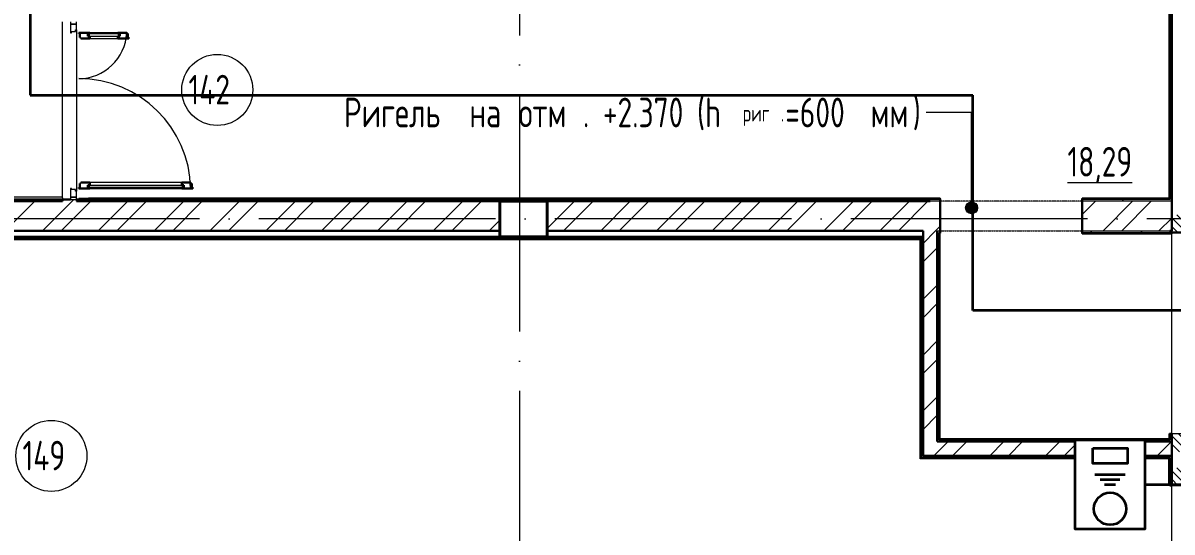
# Model space of a CAD drawing. Header units: millimetres. Extents: x -586848 to 520591, y -385801 to 675781.
# Drawn here: x -31355 to -21650, y -113175 to -108878 of the extents above; entities that cross this region are included whole.
import ezdxf

# ---------------------------------------------------------------- set-up
doc = ezdxf.new("R2010")
doc.units = ezdxf.units.MM
doc.set_wipeout_variables(frame=1)
for name, pattern in [('ADSK_Линия сетки', [25, 20, -2.5, 0, -2.5]), ('ADSK_Штриховая_ш2 п1_5', [4.5, 3, -1.5]), ('Сверху', [3.96875, 2.38125, -1.5875])]:
    doc.linetypes.add(name, pattern=pattern)
for name, color, linetype, lineweight in [('E-Безопасность-G', 153, 'Continuous', 35), ('Аннотация', 7, 'Continuous', 18), ('Двери', 252, 'Continuous', 9), ('Марки помещений', 252, 'Continuous', 20), ('Несущие колонны', 252, 'Continuous', 18), ('Ограждение', 252, 'Continuous', 9), ('Оси', 252, 'Continuous', 9), ('Стены внутренние', 7, 'Continuous', 18), ('Стены наружные', 7, 'Continuous', 18), ('Стены штриховка', 7, 'Continuous', 9)]:
    doc.layers.add(name, color=color, linetype=linetype, lineweight=lineweight)
doc.layers.add('Двери открывание', color=7, linetype='Continuous', lineweight=9, true_color=0xc0c0c0)
doc.layers.add('Узлы', color=7, linetype='Continuous')
doc.styles.add('GOST Common_3', font='', dxfattribs={"height": 3.5})
doc.styles.add('GOST Common_5', font='', dxfattribs={"width": 0.9, "height": 2.5})
doc.styles.get('GOST Common_3').set_extended_font_data('GOST 2.304 type A')
doc.styles.get('GOST Common_5').set_extended_font_data('GOST 2.304 type A')
pattern_1 = [(0, (-32119.8, 96), (0, 600), []), (90, (-32119.8, 96), (-600, 4e-14), [])]

# ---------------------------------------------------------------- blocks, each defined once
blk = doc.blocks.new('СЭС Панель')
at = {"color": 1}
blk.add_wipeout([(-588, 756), (0, 756), (0, 0), (-588, 0)], dxfattribs=at)
at = {"layer": 'E-Безопасность-G', "color": 1}
for p, q in [((-423.7, 462.4), (-165.7, 462.4)), ((-376.5, 420.4), (-210.7, 420.4)), ((-340.5, 378.4), (-247.5, 378.4))]:
    blk.add_line(p, q, dxfattribs=at)
for points in [[(-588, 756), (0, 756), (0, 0), (-588, 0)], [(-440.6, 685.4), (-147.4, 685.4), (-147.4, 555.6), (-440.6, 555.6)]]:
    blk.add_lwpolyline(points, close=True, dxfattribs=at)
blk.add_circle((-294, 173.3), 136.6, dxfattribs=at)
blk = doc.blocks.new('1 этаж')
at = {"layer": 'Аннотация', "lineweight": 9, "true_color": 0x636466}
h = blk.add_hatch(color=251, dxfattribs=at)
edge = h.paths.add_edge_path()
edge.add_arc((-36786.2, 21250.5), 50, 0, 360)
at = {"layer": 'Двери', "lineweight": 18, "true_color": 0x636466}
h = blk.add_hatch(dxfattribs=at)
h.set_pattern_fill('FP_2', color=251, angle=-90, style=0, pattern_type=2)
h.set_pattern_definition([(315, (-34900.8, 20316.27), (35.3553, 35.3553), [])])
h.paths.add_polyline_path([(-34836.3, 19191.3), (-34705.8, 19191.3), (-34705.8, 19341.3), (-35095.8, 19341.3), (-35095.8, 19191.3)])
h.paths.add_polyline_path([(-35095.8, 21041.3), (-34705.8, 21041.3), (-34705.8, 21191.3), (-35095.8, 21191.3)])
h = blk.add_hatch(dxfattribs=at)
h.set_pattern_fill('FP_2', color=251, angle=-90, style=0, pattern_type=2)
h.set_pattern_definition([(315, (-34900.8, 18181.27), (35.3553, 35.3553), [])])
h.paths.add_polyline_path([(-34705.8, 17056.3), (-34705.8, 17206.3), (-35095.8, 17206.3), (-35095.8, 17056.3)])
h.paths.add_polyline_path([(-35095.8, 18906.3), (-34705.8, 18906.3), (-34705.8, 19056.3), (-35095.8, 19056.3)])
at = {"layer": 'Ограждение', "true_color": 0x636466}
h = blk.add_hatch(dxfattribs=at)
h.set_pattern_fill('FP_25', color=251, style=0, pattern_type=2)
h.set_pattern_definition(pattern_1)
h.paths.add_polyline_path([(-35115.8, 21326.3), (-35115.8, 22886.3), (-35120.8, 22881.3), (-35120.8, 21331.3), (-35117.2, 21327.7)])
h = blk.add_hatch(dxfattribs=at)
h.set_pattern_fill('FP_26', color=251, style=0, pattern_type=2)
h.set_pattern_definition(pattern_1)
h.paths.add_polyline_path([(-39500.4, 21326.3), (-37050.8, 21326.3), (-37050.8, 21331.3), (-44245.8, 21331.3), (-44245.8, 21326.3), (-42370.6, 21326.3)])
h = blk.add_hatch(dxfattribs=at)
h.set_pattern_fill('FP_26', color=251, style=0, pattern_type=2)
h.set_pattern_definition(pattern_1)
h.paths.add_polyline_path([(-35850.8, 21326.3), (-35115.8, 21326.3), (-35120.8, 21331.3), (-35850.8, 21331.3), (-35850.8, 21327.7)])
h = blk.add_hatch(dxfattribs=at)
h.set_pattern_fill('FP_25', color=251, style=0, pattern_type=2)
h.set_pattern_definition(pattern_1)
h.paths.add_polyline_path([(-37055.8, 19296.3), (-37050.8, 19301.3), (-37050.8, 21036.3), (-37055.8, 21036.3), (-37055.8, 20079.8)])
h = blk.add_hatch(dxfattribs=at)
h.set_pattern_fill('FP_25', color=251, style=0, pattern_type=2)
h.set_pattern_definition(pattern_1)
h.paths.add_polyline_path([(-35115.8, 21031.3), (-35095.8, 21031.3), (-35096.8, 21041.3), (-35115.8, 21041.3), (-35115.8, 21036.3), (-35850.8, 21036.3), (-35850.8, 21031.3), (-35195.1, 21031.3)])
h = blk.add_hatch(dxfattribs=at)
h.set_pattern_fill('FP_25', color=251, style=0, pattern_type=2)
h.set_pattern_definition(pattern_1)
h.paths.add_polyline_path([(-35115.8, 19296.3), (-35115.8, 19341.3), (-35120.8, 19341.3), (-35120.8, 19301.3)])
h = blk.add_hatch(dxfattribs=at)
h.set_pattern_fill('FP_25', color=251, style=0, pattern_type=2)
h.set_pattern_definition(pattern_1)
h.paths.add_polyline_path([(-36630.2, 19296.3), (-35115.8, 19296.3), (-35120.8, 19301.3), (-37050.8, 19301.3), (-37055.8, 19296.3)])
at = {"layer": 'Аннотация', "color": 251, "lineweight": 9, "true_color": 0x636466}
for p, q in [((-37164.7, 22055.4), (-37170.8, 22055.4)), ((-36786.2, 22055.4), (-37164.7, 22055.4)), ((-36786.2, 21250.5), (-36786.2, 22055.4))]:
    blk.add_line(p, q, dxfattribs=at)
blk.add_circle((-36786.2, 21250.5), 50, dxfattribs=at)
at = {"layer": 'Двери', "color": 251, "true_color": 0x636466}
for p, q in [((-44395.8, 22821.3), (-44395.8, 22801.3)), ((-44345.8, 22801.3), (-44345.8, 22821.3)), ((-44395.8, 22801.3), (-44345.8, 22801.3)), ((-44345.8, 22801.3), (-44395.8, 22801.3)), ((-44395.8, 22801.3), (-44395.8, 22729.3)), ((-44395.8, 22729.3), (-44387.8, 22729.3)), ((-44387.8, 22729.3), (-44387.8, 22738.3)), ((-44387.8, 22738.3), (-44353.8, 22738.3)), ((-44353.8, 22738.3), (-44353.8, 22752.3)), ((-44353.8, 22752.3), (-44345.8, 22752.3)), ((-44345.8, 22752.3), (-44345.8, 22801.3)), ((-44251.8, 22720.3), (-44251.8, 22699.3)), ((-43979.8, 22720.3), (-44251.8, 22720.3)), ((-43997.8, 22729.3), (-44233.8, 22729.3)), ((-43979.8, 22699.3), (-43979.8, 22720.3)), ((-44251.8, 22699.3), (-43979.8, 22699.3)), ((-44233.8, 22679.3), (-43997.8, 22679.3)), ((-43457.8, 21463.3), (-44233.8, 21463.3)), ((-44387.8, 21413.3), (-44395.8, 21413.3)), ((-44395.8, 21413.3), (-44395.8, 21341.3)), ((-44387.8, 21404.3), (-44387.8, 21413.3)), ((-44353.8, 21404.3), (-44387.8, 21404.3)), ((-44353.8, 21390.3), (-44353.8, 21404.3)), ((-44345.8, 21390.3), (-44353.8, 21390.3)), ((-44345.8, 21341.3), (-44345.8, 21390.3)), ((-44251.8, 21443.3), (-43439.8, 21443.3)), ((-44251.8, 21422.3), (-44251.8, 21443.3)), ((-43439.8, 21422.3), (-44251.8, 21422.3)), ((-44233.8, 21413.3), (-43457.8, 21413.3)), ((-43439.8, 21443.3), (-43439.8, 21422.3)), ((-44345.8, 21341.3), (-44395.8, 21341.3)), ((-44395.8, 21341.3), (-44395.8, 21321.3)), ((-44395.8, 21341.3), (-44345.8, 21341.3)), ((-44395.8, 21321.3), (-44345.8, 21321.3)), ((-44345.8, 21321.3), (-44345.8, 21341.3))]:
    blk.add_line(p, q, dxfattribs=at)
at = {"layer": 'Двери', "color": 251, "lineweight": 30, "true_color": 0x636466}
for p, q in [((-44233.8, 22729.3), (-44327.8, 22729.3)), ((-44327.8, 22729.3), (-44327.8, 22721.3)), ((-44327.8, 22721.3), (-44318.8, 22721.3)), ((-44318.8, 22721.3), (-44318.8, 22687.3)), ((-44251.8, 22720.3), (-44233.8, 22720.3)), ((-44251.8, 22699.3), (-44251.8, 22720.3)), ((-44233.8, 22720.3), (-44233.8, 22729.3)), ((-43921.8, 22729.3), (-43997.8, 22729.3)), ((-43997.8, 22720.3), (-43997.8, 22729.3)), ((-43979.8, 22720.3), (-43997.8, 22720.3)), ((-43979.8, 22699.3), (-43979.8, 22720.3)), ((-43921.8, 22721.3), (-43921.8, 22729.3)), ((-43912.8, 22721.3), (-43921.8, 22721.3)), ((-43912.8, 22687.3), (-43912.8, 22721.3)), ((-44318.8, 22687.3), (-44309.8, 22687.3)), ((-44309.8, 22687.3), (-44309.8, 22679.3)), ((-44309.8, 22679.3), (-44233.8, 22679.3)), ((-44233.8, 22699.3), (-44251.8, 22699.3)), ((-44233.8, 22679.3), (-44233.8, 22699.3)), ((-43997.8, 22699.3), (-43979.8, 22699.3)), ((-43997.8, 22679.3), (-43997.8, 22699.3)), ((-43997.8, 22679.3), (-43903.8, 22679.3)), ((-43903.8, 22687.3), (-43912.8, 22687.3)), ((-43903.8, 22679.3), (-43903.8, 22687.3)), ((-44318.8, 21455.3), (-44318.8, 21421.3)), ((-44309.8, 21455.3), (-44318.8, 21455.3)), ((-44233.8, 21463.3), (-44309.8, 21463.3)), ((-44309.8, 21463.3), (-44309.8, 21455.3)), ((-44233.8, 21463.3), (-44233.8, 21443.3)), ((-43381.8, 21463.3), (-43457.8, 21463.3)), ((-43457.8, 21463.3), (-43457.8, 21443.3)), ((-43381.8, 21455.3), (-43381.8, 21463.3)), ((-43372.8, 21455.3), (-43381.8, 21455.3)), ((-43372.8, 21421.3), (-43372.8, 21455.3)), ((-44318.8, 21421.3), (-44327.8, 21421.3)), ((-44327.8, 21421.3), (-44327.8, 21413.3)), ((-44327.8, 21413.3), (-44233.8, 21413.3)), ((-44233.8, 21443.3), (-44251.8, 21443.3)), ((-44251.8, 21443.3), (-44251.8, 21422.3)), ((-44251.8, 21422.3), (-44233.8, 21422.3)), ((-44233.8, 21422.3), (-44233.8, 21413.3)), ((-43457.8, 21443.3), (-43439.8, 21443.3)), ((-43457.8, 21422.3), (-43457.8, 21413.3)), ((-43439.8, 21422.3), (-43457.8, 21422.3)), ((-43457.8, 21413.3), (-43363.8, 21413.3)), ((-43439.8, 21443.3), (-43439.8, 21422.3)), ((-43363.8, 21421.3), (-43372.8, 21421.3)), ((-43363.8, 21413.3), (-43363.8, 21421.3))]:
    blk.add_line(p, q, dxfattribs=at)
at = {"layer": 'Двери', "color": 251, "linetype": 'ADSK_Штриховая_ш2 п1_5', "true_color": 0x636466}
for p, q in [((-35095.8, 21191.3), (-35095.8, 21041.3)), ((-35095.8, 21041.3), (-34705.8, 21041.3)), ((-34705.8, 19341.3), (-35095.8, 19341.3)), ((-35095.8, 19341.3), (-35095.8, 19191.3)), ((-35095.8, 19056.3), (-35095.8, 18906.3)), ((-35095.8, 18906.3), (-34705.8, 18906.3))]:
    blk.add_line(p, q, dxfattribs=at)
at = {"layer": 'Двери открывание', "color": 251, "true_color": 0x636466}
for centre, radius, start, end in [((-44327.8, 22747.3), 406, 270, 357.45896), ((-44327.8, 21395.3), 946, 1.09026, 90)]:
    blk.add_arc(centre, radius, start, end, dxfattribs=at)
at = {"layer": 'Марки помещений', "color": 251, "true_color": 0x636466}
for centre in [(-43157, 22246), (-44558.7, 19156)]:
    blk.add_circle(centre, 300, dxfattribs=at)
at = {"layer": 'Несущие колонны', "color": 251, "lineweight": 40, "true_color": 0x636466}
for p, q in [((-40771.9, 21306.3), (-40371.9, 21306.3)), ((-40771.9, 21006.3), (-40771.9, 21306.3)), ((-40371.9, 21306.3), (-40771.9, 21306.3)), ((-40371.9, 21306.3), (-40371.9, 21006.3)), ((-40771.9, 21056.3), (-40771.9, 21006.3)), ((-40371.9, 21006.3), (-40771.9, 21006.3)), ((-40371.9, 21006.3), (-40371.9, 21056.3))]:
    blk.add_line(p, q, dxfattribs=at)
at = {"layer": 'Несущие колонны', "color": 251, "true_color": 0x636466}
for p, q in [((-40771.9, 21306.3), (-40771.9, 21056.3)), ((-40371.9, 21056.3), (-40371.9, 21306.3)), ((-40771.9, 21006.3), (-40371.9, 21006.3))]:
    blk.add_line(p, q, dxfattribs=at)
at = {"layer": 'Ограждение', "color": 251, "true_color": 0x636466}
for p, q in [((-35120.8, 22881.3), (-35120.8, 21331.3)), ((-44465.8, 21341.3), (-58420.8, 21341.3)), ((-44465.8, 21336.3), (-44465.8, 21341.3)), ((-44465.8, 21336.3), (-44465.8, 21321.3)), ((-44245.8, 21326.2), (-44245.8, 21331.3)), ((-37050.8, 21331.3), (-44245.8, 21331.3)), ((-37050.8, 21331.3), (-37050.8, 21326.3)), ((-35850.8, 21326.3), (-35850.8, 21331.3)), ((-35120.8, 21331.3), (-35850.8, 21331.3)), ((-35120.8, 21331.3), (-35115.8, 21326.3)), ((-37220.8, 20981.3), (-52910.8, 20981.3)), ((-37220.8, 20981.3), (-37210.8, 20991.3)), ((-37220.8, 19131.3), (-37220.8, 20981.3)), ((-37050.8, 19301.3), (-37050.8, 21036.3)), ((-35850.8, 21031.3), (-35850.8, 21036.3)), ((-35850.8, 21031.3), (-35095.8, 21031.3)), ((-35095.8, 21041.3), (-35095.8, 21031.3)), ((-35120.8, 19341.3), (-35115.8, 19341.3)), ((-35120.8, 19341.3), (-35120.8, 19301.3)), ((-37050.8, 19301.3), (-37055.8, 19296.3)), ((-35120.8, 19301.3), (-37050.8, 19301.3)), ((-35120.8, 19301.3), (-35115.8, 19296.3)), ((-37220.8, 19131.3), (-37210.8, 19141.3)), ((-35120.8, 19131.3), (-37220.8, 19131.3)), ((-35120.8, 19131.3), (-35110.8, 19141.3)), ((-35120.8, 18921.3), (-35120.8, 19131.3)), ((-35110.8, 18921.3), (-35120.8, 18921.3))]:
    blk.add_line(p, q, dxfattribs=at)
at = {"layer": 'Оси', "color": 251, "linetype": 'ADSK_Линия сетки', "ltscale": 100, "true_color": 0x636466}
for p, q in [((-40605.8, 32206.9), (-40605.8, 10956.3)), ((-805.8, 21156.3), (-72528.1, 21156.3))]:
    blk.add_line(p, q, dxfattribs=at)
at = {"layer": 'Стены внутренние', "color": 251, "true_color": 0x636466}
for p, q in [((-35095.8, 21056.3), (-35095.8, 21041.3)), ((-35095.8, 19341.3), (-35095.8, 21031.3)), ((-35095.8, 17206.3), (-35095.8, 18906.3))]:
    blk.add_line(p, q, dxfattribs=at)
at = {"layer": 'Стены внутренние', "color": 251, "lineweight": 30, "true_color": 0x636466}
blk.add_line((-35095.8, 21041.3), (-34705.8, 21041.3), dxfattribs=at)
at = {"layer": 'Стены наружные', "color": 251, "lineweight": 30, "true_color": 0x636466}
for p, q in [((-35095.8, 21056.3), (-35095.8, 23026.3)), ((-35115.8, 22886.3), (-35115.8, 21326.3)), ((-35110.8, 22891.3), (-35110.8, 21321.3)), ((-58455.8, 21306.3), (-44465.8, 21306.3)), ((-44395.8, 21321.3), (-58440.8, 21321.3)), ((-44465.8, 21321.3), (-44465.8, 21306.3)), ((-44325.8, 21321.3), (-44345.8, 21321.3)), ((-37135.8, 21306.3), (-44345.8, 21306.3)), ((-37050.8, 21326.3), (-44325.8, 21326.3)), ((-44325.8, 21326.3), (-44325.8, 21321.3)), ((-37050.8, 21306.3), (-37050.8, 21326.3)), ((-35850.8, 21326.3), (-35850.8, 21306.3)), ((-35115.8, 21326.3), (-35850.8, 21326.3)), ((-52920.8, 20991.3), (-37210.8, 20991.3)), ((-46343.8, 21056.3), (-40771.9, 21056.3)), ((-40771.9, 21006.3), (-46343.8, 21006.3)), ((-40371.9, 21056.3), (-37195.8, 21056.3)), ((-37195.8, 21006.3), (-40371.9, 21006.3)), ((-37210.8, 20991.3), (-37210.8, 19141.3)), ((-37195.8, 19156.3), (-37195.8, 21056.3)), ((-37075.8, 19276.3), (-37075.8, 21056.3)), ((-37060.8, 19291.3), (-37060.8, 21041.3)), ((-37055.8, 21036.3), (-37050.8, 21036.3)), ((-37055.8, 19296.3), (-37055.8, 21036.3)), ((-37050.8, 21036.3), (-37050.8, 21056.3)), ((-35850.8, 21056.3), (-35850.8, 21036.3)), ((-35850.8, 21036.3), (-35115.8, 21036.3)), ((-35115.8, 21041.3), (-35095.8, 21041.3)), ((-35115.8, 21036.3), (-35115.8, 21041.3)), ((-35110.8, 21056.3), (-35095.8, 21056.3)), ((-35095.8, 19341.3), (-35115.8, 19341.3)), ((-35115.8, 19341.3), (-35115.8, 19296.3)), ((-35095.8, 18906.3), (-35095.8, 19341.3)), ((-35095.8, 19276.3), (-37075.8, 19276.3)), ((-35110.8, 19291.3), (-37060.8, 19291.3)), ((-35115.8, 19296.3), (-37055.8, 19296.3)), ((-35110.8, 19296.3), (-35110.8, 19291.3)), ((-37210.8, 19141.3), (-35110.8, 19141.3)), ((-37195.8, 19156.3), (-35095.8, 19156.3)), ((-35110.8, 19141.3), (-35110.8, 18906.3)), ((-35110.8, 18906.3), (-35095.8, 18906.3))]:
    blk.add_line(p, q, dxfattribs=at)
at = {"layer": 'Стены наружные', "color": 251, "true_color": 0x636466}
for p, q in [((-44465.8, 21341.1), (-44465.8, 22821.3)), ((-44345.8, 22752.3), (-44345.8, 21390.3)), ((-40771.9, 21056.3), (-40771.9, 21306.3)), ((-40371.9, 21306.3), (-40371.9, 21056.3)), ((-40371.9, 21006.3), (-40771.9, 21006.3))]:
    blk.add_line(p, q, dxfattribs=at)
at = {"layer": 'Стены наружные', "color": 251, "linetype": 'Continuous', "lineweight": 9, "true_color": 0x636466}
for p, q in [((-35115.8, 22768), (-35110.8, 22773)), ((-35115.8, 22697.3), (-35110.8, 22702.3)), ((-35115.8, 22626.6), (-35110.8, 22631.6)), ((-35115.8, 22555.9), (-35110.8, 22560.9)), ((-35110.8, 22560.9), (-35095.8, 22575.9)), ((-35115.8, 22485.2), (-35110.8, 22490.2)), ((-35115.8, 22414.4), (-35110.8, 22419.4)), ((-35115.8, 22343.7), (-35110.8, 22348.7)), ((-35115.8, 22273), (-35110.8, 22278)), ((-35115.8, 22202.3), (-35110.8, 22207.3)), ((-35115.8, 22131.6), (-35110.8, 22136.6)), ((-35110.8, 22136.6), (-35095.8, 22151.6)), ((-35115.8, 22060.9), (-35110.8, 22065.9)), ((-35115.8, 21990.2), (-35110.8, 21995.2)), ((-35115.8, 21919.5), (-35110.8, 21924.5)), ((-35115.8, 21848.8), (-35110.8, 21853.8)), ((-35115.8, 21778), (-35110.8, 21783)), ((-35115.8, 21707.3), (-35110.8, 21712.3)), ((-35110.8, 21712.3), (-35095.8, 21727.3)), ((-35115.8, 21636.6), (-35110.8, 21641.6)), ((-35115.8, 21565.9), (-35110.8, 21570.9)), ((-35115.8, 21495.2), (-35110.8, 21500.2)), ((-35115.8, 21424.5), (-35110.8, 21429.5)), ((-35115.8, 21353.8), (-35110.8, 21358.8)), ((-44947.8, 21056.3), (-44697.8, 21306.3)), ((-44633.5, 21056.3), (-44383.5, 21306.3)), ((-44476.3, 21056.3), (-44226.3, 21306.3)), ((-44383.5, 21306.3), (-44368.5, 21321.3)), ((-44270, 21321.3), (-44265, 21326.3)), ((-44199.3, 21321.3), (-44194.3, 21326.3)), ((-44162, 21056.3), (-43912, 21306.3)), ((-44128.6, 21321.3), (-44123.6, 21326.3)), ((-44057.9, 21321.3), (-44052.9, 21326.3)), ((-44004.8, 21056.3), (-43754.8, 21306.3)), ((-44002.2, 21306.3), (-43987.2, 21321.3)), ((-43987.2, 21321.3), (-43982.2, 21326.3)), ((-43916.4, 21321.3), (-43911.4, 21326.3)), ((-43845.7, 21321.3), (-43840.7, 21326.3)), ((-43775, 21321.3), (-43770, 21326.3)), ((-43704.3, 21321.3), (-43699.3, 21326.3)), ((-43690.5, 21056.3), (-43440.5, 21306.3)), ((-43633.6, 21321.3), (-43628.6, 21326.3)), ((-43577.9, 21306.3), (-43562.9, 21321.3)), ((-43562.9, 21321.3), (-43557.9, 21326.3)), ((-43533.4, 21056.3), (-43283.4, 21306.3)), ((-43492.2, 21321.3), (-43487.2, 21326.3)), ((-43421.5, 21321.3), (-43416.5, 21326.3)), ((-43350.8, 21321.3), (-43345.8, 21326.3)), ((-43280, 21321.3), (-43275, 21326.3)), ((-43219.1, 21056.3), (-42969.1, 21306.3)), ((-43209.3, 21321.3), (-43204.3, 21326.3)), ((-43153.6, 21306.3), (-43138.6, 21321.3)), ((-43138.6, 21321.3), (-43133.6, 21326.3)), ((-43067.9, 21321.3), (-43062.9, 21326.3)), ((-43061.9, 21056.3), (-42811.9, 21306.3)), ((-42997.2, 21321.3), (-42992.2, 21326.3)), ((-42926.5, 21321.3), (-42921.5, 21326.3)), ((-42855.8, 21321.3), (-42850.8, 21326.3)), ((-42785.1, 21321.3), (-42780.1, 21326.3)), ((-42747.6, 21056.3), (-42497.6, 21306.3)), ((-42729.4, 21306.3), (-42714.4, 21321.3)), ((-42714.4, 21321.3), (-42709.4, 21326.3)), ((-42643.6, 21321.3), (-42638.6, 21326.3)), ((-42590.5, 21056.3), (-42340.5, 21306.3)), ((-42572.9, 21321.3), (-42567.9, 21326.3)), ((-42502.2, 21321.3), (-42497.2, 21326.3)), ((-42431.5, 21321.3), (-42426.5, 21326.3)), ((-42360.8, 21321.3), (-42355.8, 21326.3)), ((-42305.1, 21306.3), (-42290.1, 21321.3)), ((-42290.1, 21321.3), (-42285.1, 21326.3)), ((-42276.1, 21056.3), (-42026.1, 21306.3)), ((-42219.4, 21321.3), (-42214.4, 21326.3)), ((-42148.7, 21321.3), (-42143.7, 21326.3)), ((-42119, 21056.3), (-41869, 21306.3)), ((-42078, 21321.3), (-42073, 21326.3)), ((-42007.3, 21321.3), (-42002.3, 21326.3)), ((-41936.5, 21321.3), (-41931.5, 21326.3)), ((-41880.8, 21306.3), (-41865.8, 21321.3)), ((-41865.8, 21321.3), (-41860.8, 21326.3)), ((-41804.7, 21056.3), (-41554.7, 21306.3)), ((-41795.1, 21321.3), (-41790.1, 21326.3)), ((-41724.4, 21321.3), (-41719.4, 21326.3)), ((-41653.7, 21321.3), (-41648.7, 21326.3)), ((-41647.5, 21056.3), (-41397.5, 21306.3)), ((-41583, 21321.3), (-41578, 21326.3)), ((-41512.3, 21321.3), (-41507.3, 21326.3)), ((-41456.6, 21306.3), (-41441.6, 21321.3)), ((-41441.6, 21321.3), (-41436.6, 21326.3)), ((-41370.9, 21321.3), (-41365.9, 21326.3)), ((-41333.2, 21056.3), (-41083.2, 21306.3)), ((-41300.1, 21321.3), (-41295.1, 21326.3)), ((-41229.4, 21321.3), (-41224.4, 21326.3)), ((-41176.1, 21056.3), (-40926.1, 21306.3)), ((-41158.7, 21321.3), (-41153.7, 21326.3)), ((-41088, 21321.3), (-41083, 21326.3)), ((-41032.3, 21306.3), (-41017.3, 21321.3)), ((-41017.3, 21321.3), (-41012.3, 21326.3)), ((-40946.6, 21321.3), (-40941.6, 21326.3)), ((-40875.9, 21321.3), (-40870.9, 21326.3)), ((-40805.2, 21321.3), (-40800.2, 21326.3)), ((-40734.5, 21321.3), (-40729.5, 21326.3)), ((-40663.8, 21321.3), (-40658.8, 21326.3)), ((-40608, 21306.3), (-40593, 21321.3)), ((-40593, 21321.3), (-40588, 21326.3)), ((-40522.3, 21321.3), (-40517.3, 21326.3)), ((-40451.6, 21321.3), (-40446.6, 21326.3)), ((-40380.9, 21321.3), (-40375.9, 21326.3)), ((-40371.9, 21074.7), (-40140.3, 21306.3)), ((-40310.2, 21321.3), (-40305.2, 21326.3)), ((-40239.5, 21321.3), (-40234.5, 21326.3)), ((-40233.1, 21056.3), (-39983.1, 21306.3)), ((-40183.8, 21306.3), (-40168.8, 21321.3)), ((-40168.8, 21321.3), (-40163.8, 21326.3)), ((-40098.1, 21321.3), (-40093.1, 21326.3)), ((-40027.4, 21321.3), (-40022.4, 21326.3)), ((-39956.6, 21321.3), (-39951.6, 21326.3)), ((-39918.8, 21056.3), (-39668.8, 21306.3)), ((-39885.9, 21321.3), (-39880.9, 21326.3)), ((-39815.2, 21321.3), (-39810.2, 21326.3)), ((-39761.7, 21056.3), (-39511.7, 21306.3)), ((-39759.5, 21306.3), (-39744.5, 21321.3)), ((-39744.5, 21321.3), (-39739.5, 21326.3)), ((-39673.8, 21321.3), (-39668.8, 21326.3)), ((-39603.1, 21321.3), (-39598.1, 21326.3)), ((-39532.4, 21321.3), (-39527.4, 21326.3)), ((-39461.7, 21321.3), (-39456.7, 21326.3)), ((-39447.4, 21056.3), (-39197.4, 21306.3)), ((-39391, 21321.3), (-39386, 21326.3)), ((-39335.2, 21306.3), (-39320.2, 21321.3)), ((-39320.2, 21321.3), (-39315.2, 21326.3)), ((-39290.2, 21056.3), (-39040.2, 21306.3)), ((-39249.5, 21321.3), (-39244.5, 21326.3)), ((-39178.8, 21321.3), (-39173.8, 21326.3)), ((-39108.1, 21321.3), (-39103.1, 21326.3)), ((-39037.4, 21321.3), (-39032.4, 21326.3)), ((-38975.9, 21056.3), (-38725.9, 21306.3)), ((-38966.7, 21321.3), (-38961.7, 21326.3)), ((-38911, 21306.3), (-38896, 21321.3)), ((-38896, 21321.3), (-38891, 21326.3)), ((-38825.3, 21321.3), (-38820.3, 21326.3)), ((-38818.7, 21056.3), (-38568.7, 21306.3)), ((-38754.6, 21321.3), (-38749.6, 21326.3)), ((-38683.9, 21321.3), (-38678.9, 21326.3)), ((-38613.1, 21321.3), (-38608.1, 21326.3)), ((-38542.4, 21321.3), (-38537.4, 21326.3)), ((-38504.4, 21056.3), (-38254.4, 21306.3)), ((-38486.7, 21306.3), (-38471.7, 21321.3)), ((-38471.7, 21321.3), (-38466.7, 21326.3)), ((-38401, 21321.3), (-38396, 21326.3)), ((-38347.3, 21056.3), (-38097.3, 21306.3)), ((-38330.3, 21321.3), (-38325.3, 21326.3)), ((-38259.6, 21321.3), (-38254.6, 21326.3)), ((-38188.9, 21321.3), (-38183.9, 21326.3)), ((-38118.2, 21321.3), (-38113.2, 21326.3)), ((-38062.5, 21306.3), (-38047.5, 21321.3)), ((-38047.5, 21321.3), (-38042.5, 21326.3)), ((-38033, 21056.3), (-37783, 21306.3)), ((-37976.7, 21321.3), (-37971.7, 21326.3)), ((-37906, 21321.3), (-37901, 21326.3)), ((-37875.8, 21056.3), (-37625.8, 21306.3)), ((-37835.3, 21321.3), (-37830.3, 21326.3)), ((-37764.6, 21321.3), (-37759.6, 21326.3)), ((-37693.9, 21321.3), (-37688.9, 21326.3)), ((-37638.2, 21306.3), (-37623.2, 21321.3)), ((-37623.2, 21321.3), (-37618.2, 21326.3)), ((-37561.5, 21056.3), (-37311.5, 21306.3)), ((-37552.5, 21321.3), (-37547.5, 21326.3)), ((-37481.8, 21321.3), (-37476.8, 21326.3)), ((-37411.1, 21321.3), (-37406.1, 21326.3)), ((-37404.4, 21056.3), (-37154.4, 21306.3)), ((-37340.3, 21321.3), (-37335.3, 21326.3)), ((-37269.6, 21321.3), (-37264.6, 21326.3)), ((-37213.9, 21306.3), (-37198.9, 21321.3)), ((-37198.9, 21321.3), (-37193.9, 21326.3)), ((-37128.2, 21321.3), (-37123.2, 21326.3)), ((-37057.5, 21321.3), (-37052.5, 21326.3)), ((-35850.8, 21325.9), (-35850.4, 21326.3)), ((-35850.8, 21195.4), (-35740, 21306.3)), ((-35784.7, 21321.3), (-35779.7, 21326.3)), ((-35714, 21321.3), (-35709, 21326.3)), ((-35675.7, 21056.3), (-35425.7, 21306.3)), ((-35643.3, 21321.3), (-35638.3, 21326.3)), ((-35572.6, 21321.3), (-35567.6, 21326.3)), ((-35518.5, 21056.3), (-35268.5, 21306.3)), ((-35516.9, 21306.3), (-35501.9, 21321.3)), ((-35501.9, 21321.3), (-35496.9, 21326.3)), ((-35431.2, 21321.3), (-35426.2, 21326.3)), ((-35360.5, 21321.3), (-35355.5, 21326.3)), ((-35289.7, 21321.3), (-35284.7, 21326.3)), ((-35219, 21321.3), (-35214, 21326.3)), ((-35148.3, 21321.3), (-35143.3, 21326.3)), ((-35204.2, 21056.3), (-35095.8, 21164.7)), ((-40861.8, 21056.3), (-40771.9, 21146.1)), ((-37090, 21056.3), (-37050.8, 21095.5)), ((-44719.8, 20991.3), (-44719.8, 21006.3)), ((-44119.8, 20991.3), (-44119.8, 21006.3)), ((-43519.8, 20991.3), (-43519.8, 21006.3)), ((-42919.8, 20991.3), (-42919.8, 21006.3)), ((-42319.8, 20991.3), (-42319.8, 21006.3)), ((-41719.8, 20991.3), (-41719.8, 21006.3)), ((-41119.8, 20991.3), (-41119.8, 21006.3)), ((-40519.8, 20991.3), (-40519.8, 21006.3)), ((-39919.8, 20991.3), (-39919.8, 21006.3)), ((-39319.8, 20991.3), (-39319.8, 21006.3)), ((-38719.8, 20991.3), (-38719.8, 21006.3)), ((-38119.8, 20991.3), (-38119.8, 21006.3)), ((-37519.8, 20991.3), (-37519.8, 21006.3)), ((-37195.8, 20950.5), (-37090, 21056.3)), ((-37075.8, 21020.1), (-37060.8, 21035.1)), ((-37060.8, 21035.1), (-37059.7, 21036.3)), ((-37060.8, 20964.4), (-37055.8, 20969.4)), ((-37059.7, 21036.3), (-37054.7, 21041.3)), ((-37054.7, 21041.3), (-37050.8, 21045.1)), ((-35786.9, 21036.3), (-35781.9, 21041.3)), ((-35781.9, 21041.3), (-35766.9, 21056.3)), ((-35716.2, 21036.3), (-35711.2, 21041.3)), ((-35645.5, 21036.3), (-35640.5, 21041.3)), ((-35574.7, 21036.3), (-35569.7, 21041.3)), ((-35504, 21036.3), (-35499, 21041.3)), ((-35433.3, 21036.3), (-35428.3, 21041.3)), ((-35362.6, 21036.3), (-35357.6, 21041.3)), ((-35357.6, 21041.3), (-35342.6, 21056.3)), ((-35291.9, 21036.3), (-35286.9, 21041.3)), ((-35221.2, 21036.3), (-35216.2, 21041.3)), ((-35150.5, 21036.3), (-35145.5, 21041.3)), ((-37210.8, 20885.1), (-37195.8, 20900.1)), ((-37195.8, 20793.4), (-37075.8, 20913.4)), ((-37060.8, 20893.7), (-37055.8, 20898.7)), ((-37060.8, 20823), (-37055.8, 20828)), ((-37060.8, 20752.3), (-37055.8, 20757.3)), ((-37060.8, 20681.6), (-37055.8, 20686.6)), ((-37195.8, 20479), (-37075.8, 20599)), ((-37075.8, 20595.9), (-37060.8, 20610.9)), ((-37060.8, 20610.9), (-37055.8, 20615.9)), ((-37060.8, 20540.2), (-37055.8, 20545.2)), ((-37210.8, 20460.9), (-37195.8, 20475.9)), ((-37195.8, 20321.9), (-37075.8, 20441.9)), ((-37060.8, 20469.4), (-37055.8, 20474.4)), ((-37060.8, 20398.7), (-37055.8, 20403.7)), ((-37060.8, 20328), (-37055.8, 20333)), ((-37075.8, 20171.6), (-37060.8, 20186.6)), ((-37060.8, 20257.3), (-37055.8, 20262.3)), ((-37060.8, 20186.6), (-37055.8, 20191.6)), ((-37195.8, 20007.6), (-37075.8, 20127.6)), ((-37060.8, 20115.9), (-37055.8, 20120.9)), ((-37210.8, 20036.6), (-37195.8, 20051.6)), ((-37060.8, 20045.2), (-37055.8, 20050.2)), ((-37195.8, 19850.4), (-37075.8, 19970.4)), ((-37060.8, 19974.5), (-37055.8, 19979.5)), ((-37060.8, 19903.8), (-37055.8, 19908.8)), ((-37060.8, 19833), (-37055.8, 19838)), ((-37075.8, 19747.3), (-37060.8, 19762.3)), ((-37060.8, 19762.3), (-37055.8, 19767.3)), ((-37210.8, 19612.3), (-37195.8, 19627.3)), ((-37195.8, 19536.1), (-37075.8, 19656.1)), ((-37060.8, 19691.6), (-37055.8, 19696.6)), ((-37060.8, 19620.9), (-37055.8, 19625.9)), ((-37060.8, 19550.2), (-37055.8, 19555.2)), ((-37195.8, 19379), (-37075.8, 19499)), ((-37060.8, 19479.5), (-37055.8, 19484.5)), ((-37060.8, 19408.8), (-37055.8, 19413.8)), ((-37075.8, 19323.1), (-37060.8, 19338.1)), ((-37060.8, 19338.1), (-37055.8, 19343.1)), ((-37104.2, 19156.3), (-36984.2, 19276.3)), ((-37036.9, 19291.3), (-37031.9, 19296.3)), ((-36966.2, 19291.3), (-36961.2, 19296.3)), ((-36947, 19156.3), (-36827, 19276.3)), ((-36895.5, 19291.3), (-36890.5, 19296.3)), ((-36824.8, 19291.3), (-36819.8, 19296.3)), ((-36754.1, 19291.3), (-36749.1, 19296.3)), ((-36698.3, 19276.3), (-36683.3, 19291.3)), ((-36683.3, 19291.3), (-36678.3, 19296.3)), ((-36632.7, 19156.3), (-36512.7, 19276.3)), ((-36612.6, 19291.3), (-36607.6, 19296.3)), ((-36541.9, 19291.3), (-36536.9, 19296.3)), ((-36475.6, 19156.3), (-36355.6, 19276.3)), ((-36471.2, 19291.3), (-36466.2, 19296.3)), ((-36400.5, 19291.3), (-36395.5, 19296.3)), ((-36329.8, 19291.3), (-36324.8, 19296.3)), ((-36274.1, 19276.3), (-36259.1, 19291.3)), ((-36259.1, 19291.3), (-36254.1, 19296.3)), ((-36188.4, 19291.3), (-36183.4, 19296.3)), ((-36161.3, 19156.3), (-36041.3, 19276.3)), ((-36117.7, 19291.3), (-36112.7, 19296.3)), ((-36046.9, 19291.3), (-36041.9, 19296.3)), ((-36004.1, 19156.3), (-35884.1, 19276.3)), ((-35976.2, 19291.3), (-35971.2, 19296.3)), ((-35905.5, 19291.3), (-35900.5, 19296.3)), ((-35849.8, 19276.3), (-35834.8, 19291.3)), ((-35834.8, 19291.3), (-35829.8, 19296.3)), ((-35764.1, 19291.3), (-35759.1, 19296.3)), ((-35693.4, 19291.3), (-35688.4, 19296.3)), ((-35689.8, 19156.3), (-35569.8, 19276.3)), ((-35622.7, 19291.3), (-35617.7, 19296.3)), ((-35552, 19291.3), (-35547, 19296.3)), ((-35532.6, 19156.3), (-35412.6, 19276.3)), ((-35481.3, 19291.3), (-35476.3, 19296.3)), ((-35425.6, 19276.3), (-35410.6, 19291.3)), ((-35410.6, 19291.3), (-35405.6, 19296.3)), ((-35339.8, 19291.3), (-35334.8, 19296.3)), ((-35269.1, 19291.3), (-35264.1, 19296.3)), ((-35218.3, 19156.3), (-35098.3, 19276.3)), ((-35198.4, 19291.3), (-35193.4, 19296.3)), ((-35127.7, 19291.3), (-35122.7, 19296.3)), ((-35115.8, 19303.2), (-35110.8, 19308.2)), ((-37210.8, 19188.1), (-37195.8, 19203.1)), ((-36833.3, 19141.3), (-36818.3, 19156.3)), ((-36409.1, 19141.3), (-36394.1, 19156.3)), ((-35984.8, 19141.3), (-35969.8, 19156.3)), ((-35560.6, 19141.3), (-35545.6, 19156.3)), ((-35136.3, 19141.3), (-35121.3, 19156.3))]:
    blk.add_line(p, q, dxfattribs=at)
at = {"layer": 'Стены штриховка', "color": 251, "true_color": 0x636466}
for p, q in [((-44345.8, 21306.3), (-44345.8, 21321.3)), ((-37050.8, 21321.3), (-44325.8, 21321.3)), ((-37050.8, 21306.3), (-37135.8, 21306.3)), ((-35110.8, 21321.3), (-35850.8, 21321.3)), ((-35095.8, 21306.3), (-35850.8, 21306.3)), ((-37195.8, 20991.3), (-37210.8, 20991.3)), ((-37075.8, 21056.3), (-37050.8, 21056.3)), ((-37060.8, 21041.3), (-37050.8, 21041.3)), ((-35850.8, 21056.3), (-35110.8, 21056.3)), ((-35850.8, 21041.3), (-35115.8, 21041.3)), ((-35110.8, 19341.3), (-35110.8, 19296.3))]:
    blk.add_line(p, q, dxfattribs=at)
at = {"layer": 'Узлы', "color": 251, "linetype": 'Сверху', "lineweight": 9, "true_color": 0x636466}
for p, q in [((-35850.8, 21306.3), (-37050.8, 21306.3)), ((-37050.8, 21056.3), (-35850.8, 21056.3))]:
    blk.add_line(p, q, dxfattribs=at)
at = {"layer": 'Узлы', "color": 251, "lineweight": 30, "true_color": 0x636466}
for p, q in [((-37050.8, 21306.3), (-37050.8, 21056.3)), ((-35850.8, 21056.3), (-35850.8, 21306.3))]:
    blk.add_line(p, q, dxfattribs=at)
at = {"layer": 'Аннотация', "color": 251, "true_color": 0x636466, "width": 0.9}
for s, height, style, p in [('Ригель', 250, 'GOST Common_3', (-42086.8, 21930.4)), ('. +2.370 (h', 250, 'GOST Common_3', (-40068.7, 21930.4)), ('=600', 250, 'GOST Common_3', (-38360.1, 21930.4)), (')', 250, 'GOST Common_3', (-37282.6, 21930.4)), ('на', 250, 'GOST Common_3', (-41027.1, 21930.4)), ('отм', 250, 'GOST Common_3', (-40610.4, 21930.4)), ('риг', 138.75, 'GOST Common_5', (-38719.2, 21979.6)), ('мм', 250, 'GOST Common_3', (-37639.8, 21930.4)), ('.', 138.8, 'GOST Common_5', (-38397.8, 21979.6))]:
    blk.add_text(s, height=height, dxfattribs=dict(at, style=style)).set_placement(p)
at = {"layer": 'Марки помещений', "color": 251, "true_color": 0x636466, "style": 'GOST Common_3', "width": 0.9}
for s, p in [('142', (-43400.5, 22123.7)), ('%%U18,29', (-35976.8, 21514.7)), ('149', (-44802.1, 19033.7))]:
    blk.add_text(s, height=250, dxfattribs=at).set_placement(p)

msp = doc.modelspace()

# ---------------------------------------------------------------- linework, layer by layer
at = {"layer": 'E-Безопасность-G', "color": 1}
for p, q in [((-31294.4, -105170.5), (-31294.4, -109486)), ((-31294.4, -109486), (-23332.2, -109486)), ((-23332.2, -111304.6), (-23332.2, -109486)), ((-19118.4, -111304.6), (-23332.2, -111304.6))]:
    msp.add_line(p, q, dxfattribs=at)

# ---------------------------------------------------------------- block references
msp.add_blockref('1 этаж', (13443.4, -131688.8))

# ---------------------------------------------------------------- next in the draw order: block references
msp.add_blockref('СЭС Панель', (-21878.9, -113152.5), dxfattribs=at)

# ---------------------------------------------------------------- next in the draw order: linework, layer by layer
msp.add_line((-21878.9, -112774.5), (-19118.4, -112774.5), dxfattribs=at)

doc.saveas('drawing.dxf')
